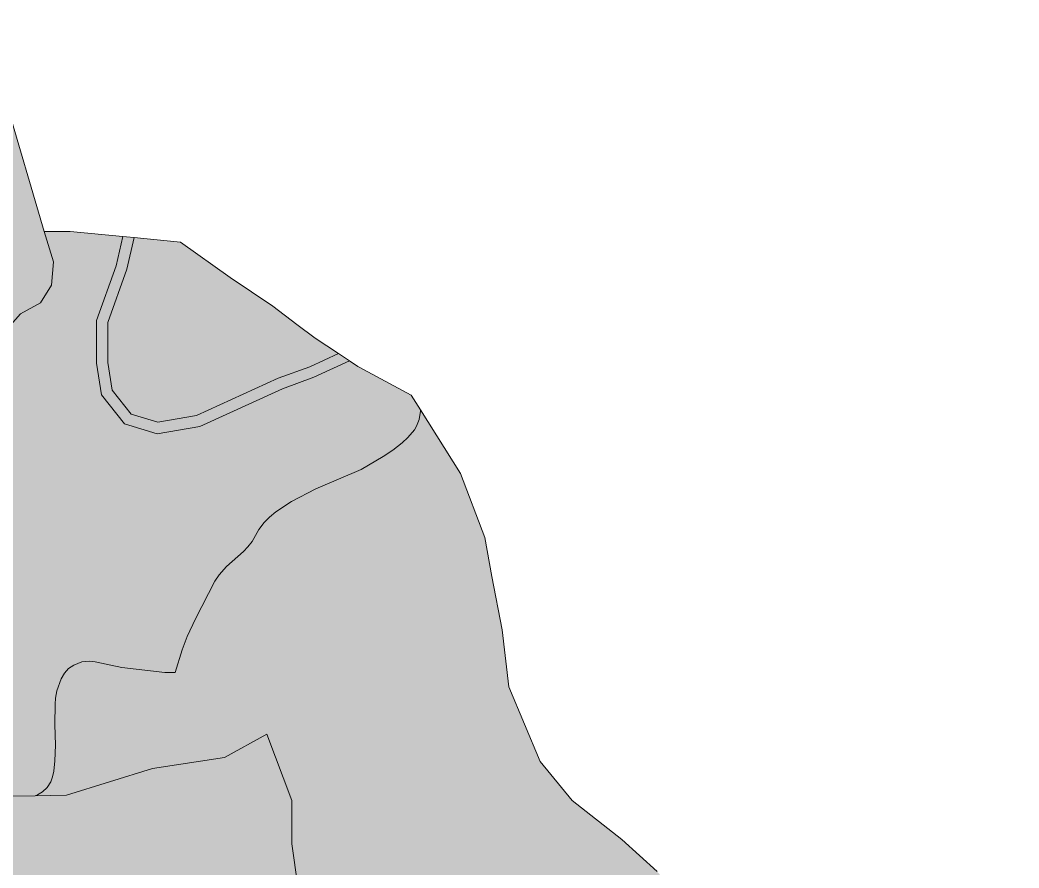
# Model space of a CAD drawing. Header units: metres. Extents: x 541853 to 549675, y 1832829 to 1845715.
# Drawn here: x 547863.1 to 548306, y 1843543.5 to 1843919.3 of the extents above; entities that cross this region are included whole.
import ezdxf

# ---------------------------------------------------------------- set-up
doc = ezdxf.new("R2010")
doc.units = ezdxf.units.M
doc.header["$MEASUREMENT"] = 0
doc.layers.add('1', color=7, linetype='Continuous', lineweight=0)

msp = doc.modelspace()

# ---------------------------------------------------------------- hatches: boundary and pattern name
at = {"layer": '1', "linetype": 'Continuous', "lineweight": 0}
for color, points in [(53, [(547836.42, 1843754.445), (547830.42, 1843756.185), (547827.63, 1843759.275), (547824.6, 1843762.635), (547823.04, 1843769.235), (547823.91, 1843777.14), (547828.08, 1843785.675), (547834.5, 1843792.545), (547841.01, 1843799.325), (547844.64, 1843808.475), (547842.15, 1843815.645), (547835.22, 1843823.49), (547824.3, 1843835.775), (547816.62, 1843854.585), (547811.46, 1843862.715), (547805.94, 1843865.28), (547797.66, 1843861.845), (547790.58, 1843853.085), (547782.54, 1843845.945), (547771.5, 1843841.445), (547759.47, 1843831.695), (547749.51, 1843820.445), (547735.47, 1843823.55), (547722.63, 1843830.48), (547707.39, 1843829.535), (547690.17, 1843824.855), (547678.56, 1843829.07), (547674.18, 1843843.665), (547675.92, 1843858.62), (547682.7, 1843867.62), (547695.93, 1843878.645), (547711.53, 1843888.335), (547725.75, 1843897.605), (547735.17, 1843907.745), (547742.82, 1843914.645), (547752.15, 1843917.435), (547764.06, 1843918.125), (547780.35, 1843919.28), (547795.02, 1843917.39), (547812.57, 1843912.665), (547829.85, 1843907.835), (547839.09, 1843903.695), (547843.65, 1843901.655), (547851.54, 1843893.915), (547856.73, 1843883.505), (547873.86, 1843825.605), (547877.88, 1843812.075), (547877.07, 1843801.71), (547872.18, 1843793.955), (547863.36, 1843789.02), (547854.33, 1843778.925), (547847.94, 1843763.565), (547846.11, 1843760.85), (547842.84, 1843755.975)]), (53, [(547780.59, 1843556.37), (547780.98, 1843562.025), (547781.52, 1843570.575), (547780.41, 1843573.26), (547787.1, 1843585.275), (547803.15, 1843607.295), (547809.06, 1843623.57), (547808.1, 1843653.645), (547808.97, 1843655.955), (547810.71, 1843658.82), (547814.04, 1843662.99), (547819.2, 1843668.48), (547822.83, 1843671.885), (547832.43, 1843678.92), (547834.23, 1843680.48), (547835.88, 1843682.235), (547837.68, 1843684.68), (547840.02, 1843689.48), (547843.29, 1843701.315), (547844.76, 1843705.125), (547847.37, 1843709.805), (547851.51, 1843715.205), (547853.52, 1843718.28), (547854.72, 1843721.025), (547855.95, 1843726.2), (547856.31, 1843730.655), (547855.8, 1843734.255), (547854.48, 1843737.42), (547850.97, 1843742.505), (547850.49, 1843743.855), (547850.25, 1843745.67), (547850.25, 1843749.645), (547850.73, 1843753.695), (547851.87, 1843758.3), (547853.91, 1843763.73), (547854.12, 1843764.615), (547853.94, 1843765.155), (547853.34, 1843765.23), (547852.23, 1843764.9), (547850.73, 1843764.15), (547846.11, 1843760.85), (547847.94, 1843763.565), (547854.33, 1843778.925), (547863.36, 1843789.02), (547872.18, 1843793.955), (547877.07, 1843801.71), (547877.88, 1843812.075), (547873.86, 1843825.605), (547884.18, 1843825.62), (547885.26, 1843825.62), (547908.72, 1843823.355), (547905.66, 1843810.305), (547897.05, 1843786.065), (547897.05, 1843767.21), (547899.21, 1843753.2), (547909.44, 1843740.285), (547923.96, 1843735.965), (547942.83, 1843739.205), (547979.43, 1843755.9), (547993.44, 1843760.985), (548009.13, 1843768.185), (548012.88, 1843765.68), (548013.42, 1843765.38), (548036.49, 1843753.065), (548040.6, 1843746.6), (548040.6, 1843745.925), (548040.03, 1843742.235), (548038.95, 1843739.355), (548037.99, 1843737.75), (548034.99, 1843734.255), (548032.47, 1843731.855), (548028.45, 1843728.735), (548024.07, 1843725.84), (548014.38, 1843720.17), (547994.28, 1843711.545), (547983.45, 1843705.965), (547976.46, 1843701.345), (547973.73, 1843699.035), (547971.33, 1843696.59), (547969.05, 1843693.455), (547965.96, 1843688.235), (547964.16, 1843685.85), (547962.18, 1843683.705), (547954.68, 1843677.135), (547951.32, 1843673.37), (547949.4, 1843670.565), (547940.91, 1843653.93), (547937.16, 1843646.055), (547934.94, 1843640.205), (547931.91, 1843630.155), (547927.23, 1843630.14), (547908.18, 1843632.345), (547896.39, 1843634.835), (547893.81, 1843635.195), (547890.51, 1843634.895), (547886.94, 1843633.47), (547884.63, 1843631.91), (547882.77, 1843629.855), (547881.36, 1843627.335), (547879.47, 1843621.98), (547878.87, 1843618.74), (547878.66, 1843616.055), (547878.51, 1843607.145), (547878.81, 1843597.92), (547878.51, 1843590.945), (547878.03, 1843586.43), (547877.52, 1843583.955), (547876.71, 1843581.675), (547875.18, 1843579.215), (547873.11, 1843577.31), (547870.89, 1843576.005), (547869.84, 1843575.57), (547849.62, 1843575.315), (547839.96, 1843575.195), (547790.46, 1843559.505)]), (252, [(547923.96, 1843735.965), (547909.44, 1843740.285), (547899.21, 1843753.2), (547897.05, 1843767.21), (547897.05, 1843786.065), (547905.66, 1843810.305), (547908.72, 1843823.355), (547910.28, 1843823.205), (547913.73, 1843822.875), (547910.46, 1843808.895), (547902.06, 1843785.21), (547902.06, 1843767.585), (547903.95, 1843755.27), (547912.38, 1843744.62), (547924.26, 1843741.095), (547941.33, 1843744.02), (547977.54, 1843760.535), (547991.52, 1843765.62), (548004.24, 1843771.455), (548009.13, 1843768.185), (547993.44, 1843760.985), (547979.43, 1843755.9), (547942.83, 1843739.205)]), (53, [(547924.26, 1843741.095), (547912.38, 1843744.62), (547903.95, 1843755.27), (547902.06, 1843767.585), (547902.06, 1843785.21), (547910.46, 1843808.895), (547913.73, 1843822.875), (547918.02, 1843822.455), (547934.25, 1843820.895), (547956.27, 1843805.115), (547975.14, 1843792.5), (547985.88, 1843784.415), (547994.01, 1843778.295), (548004.24, 1843771.455), (547991.52, 1843765.62), (547977.54, 1843760.535), (547941.33, 1843744.02)]), (53, [(548075.73, 1843301.265), (548074.2, 1843301.67), (548072.73, 1843302.57), (548071.89, 1843303.395), (548071.47, 1843304.505), (548071.53, 1843305.585), (548071.95, 1843306.665), (548077.86, 1843318.305), (548080.83, 1843323.3), (548084.55, 1843327.53), (548092.62, 1843333.635), (548095.95, 1843336.65), (548096.91, 1843338.285), (548097.24, 1843339.485), (548097.24, 1843340.64), (548096.82, 1843341.705), (548095.44, 1843343.28), (548094.3, 1843344.105), (548085.87, 1843348.815), (548081.28, 1843350.885), (548074.92, 1843352.94), (548070.6, 1843353.675), (548067, 1843353.705), (548062.71, 1843353.195), (548051.1, 1843350.915), (548047.74, 1843350.75), (548043.54, 1843351.035), (548038.38, 1843351.8), (548031.03, 1843353.735), (548025.99, 1843355.655), (548020.62, 1843358.505), (548015.79, 1843361.865), (548013.24, 1843364.49), (548011.41, 1843367.61), (548010.63, 1843370.49), (548010.6, 1843373.625), (548010.87, 1843375.215), (548011.53, 1843377.585), (548012.79, 1843380.615), (548014.65, 1843384.05), (548016.93, 1843387.125), (548018.25, 1843388.265), (548019.27, 1843388.475), (548018.04, 1843390.095), (548014.05, 1843397.715), (548012.55, 1843399.2), (548008.98, 1843401.57), (548007.45, 1843403.145), (548007.33, 1843403.895), (548008.17, 1843404.705), (548010, 1843405.845), (548017.65, 1843409.235), (548022.27, 1843411.56), (548025, 1843413.345), (548026.05, 1843414.425), (548027.43, 1843416.975), (548027.82, 1843419.12), (548027.58, 1843419.99), (548025.15, 1843423.485), (548024.58, 1843425.615), (548024.52, 1843426.965), (548024.67, 1843428.315), (548025.42, 1843430.625), (548027.22, 1843432.725), (548021.43, 1843433.595), (548020.59, 1843433.985), (548019.36, 1843435.185), (548013.33, 1843447.26), (548012.01, 1843453.515), (548011.44, 1843455), (548010.69, 1843455.915), (548010.24, 1843456.125), (548007.18, 1843456.38), (548005.86, 1843456.98), (548005.38, 1843457.49), (548001.6, 1843464.645), (548001.12, 1843466.76), (547999.02, 1843465.155), (547996.05, 1843463.895), (547992.3, 1843463.085), (547986.66, 1843462.305), (547982.52, 1843461.03), (547978.53, 1843458.765), (547976.16, 1843456.365), (547974.39, 1843455.195), (547972.59, 1843455), (547968.81, 1843456.17), (547967.46, 1843456.11), (547966.53, 1843455.795), (547964.82, 1843454.715), (547963.35, 1843453.125), (547962.69, 1843451.91), (547961.13, 1843447.44), (547960.23, 1843445.985), (547958.52, 1843444.395), (547954.89, 1843442.175), (547953.03, 1843441.545), (547947.24, 1843440.42), (547944, 1843439.265), (547942.14, 1843438.365), (547939.41, 1843436.55), (547938.21, 1843435.14), (547937.79, 1843433.175), (547937.88, 1843431.675), (547938.57, 1843429.17), (547939.44, 1843426.965), (547941.51, 1843423.14), (547944.96, 1843418.505), (547946.64, 1843416.825), (547945.62, 1843414.83), (547944.69, 1843413.795), (547943.49, 1843412.97), (547942.14, 1843412.505), (547940.85, 1843412.505), (547940.16, 1843412.76), (547939.59, 1843413.225), (547938.57, 1843414.71), (547936.77, 1843418.625), (547935.09, 1843421.52), (547933.02, 1843424.115), (547930.62, 1843426.245), (547929.57, 1843426.905), (547927.29, 1843427.715), (547925.46, 1843427.835), (547924.23, 1843427.655), (547921.8, 1843426.785), (547916.64, 1843424.07), (547910.76, 1843420.26), (547900.47, 1843412.61), (547897.29, 1843410.69), (547895.28, 1843409.775), (547891.98, 1843408.965), (547880.94, 1843426.455), (547996.92, 1843500.735), (547988.97, 1843516.785), (547983.54, 1843554.255), (547983.57, 1843573.38), (547972.56, 1843602.765), (547953.75, 1843592.475), (547921.77, 1843587.675), (547883.76, 1843575.735), (547869.84, 1843575.57), (547870.89, 1843576.005), (547873.11, 1843577.31), (547875.18, 1843579.215), (547876.71, 1843581.675), (547877.52, 1843583.955), (547878.03, 1843586.43), (547878.51, 1843590.945), (547878.81, 1843597.92), (547878.51, 1843607.145), (547878.66, 1843616.055), (547878.87, 1843618.74), (547879.47, 1843621.98), (547881.36, 1843627.335), (547882.77, 1843629.855), (547884.63, 1843631.91), (547886.94, 1843633.47), (547890.51, 1843634.895), (547893.81, 1843635.195), (547896.39, 1843634.835), (547908.18, 1843632.345), (547927.23, 1843630.14), (547931.91, 1843630.155), (547934.94, 1843640.205), (547937.16, 1843646.055), (547940.91, 1843653.93), (547949.4, 1843670.565), (547951.32, 1843673.37), (547954.68, 1843677.135), (547962.18, 1843683.705), (547964.16, 1843685.85), (547965.96, 1843688.235), (547969.05, 1843693.455), (547971.33, 1843696.59), (547973.73, 1843699.035), (547976.46, 1843701.345), (547983.45, 1843705.965), (547994.28, 1843711.545), (548014.38, 1843720.17), (548024.07, 1843725.84), (548028.45, 1843728.735), (548032.47, 1843731.855), (548034.99, 1843734.255), (548037.99, 1843737.75), (548038.95, 1843739.355), (548040.03, 1843742.235), (548040.6, 1843745.925), (548040.6, 1843746.6), (548058.36, 1843718.4), (548069.19, 1843690.005), (548072.25, 1843672.665), (548076.81, 1843649.025), (548079.78, 1843623.795), (548093.76, 1843590.705), (548107.86, 1843573.395), (548129.88, 1843556.1), (548145.57, 1843541.94), (548164.38, 1843521.48), (548198.97, 1843494.765), (548228.91, 1843479.105), (548249.37, 1843464.99), (548266.68, 1843455.555), (548282.43, 1843444.59), (548298.9, 1843431.255), (548305.14, 1843413.945), (548306.04, 1843408.23), (548305.41, 1843407.915), (548281.44, 1843397.835), (548270.97, 1843393.08), (548265.36, 1843387.365), (548262.45, 1843380.03), (548262.99, 1843372.695), (548265.27, 1843364.55), (548275.32, 1843343.325), (548278.29, 1843334.25), (548273.76, 1843324.815), (548263.77, 1843322.685), (548200.62, 1843309.335), (548200.32, 1843310.205), (548198.61, 1843313.94), (548195.19, 1843319.205), (548193.39, 1843321.335), (548190.06, 1843324.605), (548185.83, 1843328.01), (548183.01, 1843329.81), (548180.85, 1843330.83), (548175.18, 1843332.345), (548168.94, 1843333.035), (548165.67, 1843332.9), (548160.78, 1843331.865), (548156.52, 1843330.32), (548151.57, 1843327.86), (548148.21, 1843327.035), (548146.83, 1843327.215), (548146.14, 1843327.755), (548145.15, 1843332.015), (548144.22, 1843332.795), (548143.65, 1843332.945), (548141.52, 1843332.72), (548138.37, 1843331.445), (548135.52, 1843329.54), (548122.32, 1843318.995), (548118.42, 1843316.445), (548114.34, 1843314.645), (548100.9, 1843309.965), (548090.85, 1843304.85), (548086.32, 1843302.795), (548081.34, 1843301.595), (548078.58, 1843301.265), (548078.55, 1843301.265)]), (252, [(547759.38, 1843369.365), (547755.48, 1843369.425), (547747.53, 1843370.22), (547738.11, 1843371.945), (547725.78, 1843374.78), (547722.27, 1843375.11), (547720.86, 1843374.855), (547719.81, 1843375.47), (547718.49, 1843377.435), (547717.41, 1843380.525), (547717.08, 1843383.54), (547717.62, 1843387.635), (547721.01, 1843396.755), (547721.73, 1843399.335), (547721.79, 1843401.24), (547721.46, 1843403.16), (547720.41, 1843405.635), (547719.3, 1843407.42), (547706.34, 1843426.035), (547702.59, 1843430.22), (547700.16, 1843432.035), (547698.27, 1843432.725), (547700.22, 1843434), (547753.89, 1843486.665), (547779.15, 1843534.035), (547780.59, 1843556.37), (547790.46, 1843559.505), (547839.96, 1843575.195), (547849.62, 1843575.315), (547869.84, 1843575.57), (547883.76, 1843575.735), (547921.77, 1843587.675), (547953.75, 1843592.475), (547972.56, 1843602.765), (547983.57, 1843573.38), (547983.54, 1843554.255), (547988.97, 1843516.785), (547996.92, 1843500.735), (547880.94, 1843426.455), (547891.98, 1843408.965), (547891.08, 1843408.725), (547888.38, 1843408.635), (547887.06, 1843408.86), (547884.6, 1843409.79), (547881.75, 1843411.62), (547877.43, 1843416.12), (547872.39, 1843422.33), (547868.85, 1843425.48), (547865.04, 1843427.835), (547850.01, 1843435.23), (547849.23, 1843435.755), (547849.08, 1843436.115), (547847.31, 1843437.315), (547844.91, 1843438.305), (547842.51, 1843438.845), (547840.5, 1843438.965), (547837.74, 1843438.605), (547836.39, 1843438.155), (547835.1, 1843437.525), (547832.79, 1843435.785), (547830.93, 1843433.49), (547829.73, 1843430.775), (547829.22, 1843428.615), (547828.2, 1843417.845), (547827.51, 1843413.525), (547826.7, 1843410.45), (547826.01, 1843408.815), (547824.57, 1843406.385), (547820.97, 1843401.84), (547816.56, 1843397.925), (547806.21, 1843390.35), (547799.58, 1843386.255), (547793.55, 1843381.995), (547780.56, 1843375.005), (547774.74, 1843372.47), (547770.33, 1843371.09), (547766.31, 1843370.175)])]:
    msp.add_hatch(color=color, dxfattribs=at).paths.add_polyline_path(points)

# ---------------------------------------------------------------- linework, layer by layer
at = {"layer": '1', "color": 7, "linetype": 'Continuous', "lineweight": 0, "flags": 128}
for points in [[(547856.73, 1843883.505), (547873.86, 1843825.605), (547877.88, 1843812.075), (547877.07, 1843801.71), (547872.18, 1843793.955), (547863.36, 1843789.02), (547854.33, 1843778.925)], [(547854.33, 1843778.925), (547863.36, 1843789.02), (547872.18, 1843793.955), (547877.07, 1843801.71), (547877.88, 1843812.075), (547873.86, 1843825.605), (547884.18, 1843825.62), (547885.26, 1843825.62), (547908.72, 1843823.355), (547905.66, 1843810.305), (547897.05, 1843786.065), (547897.05, 1843767.21), (547899.21, 1843753.2), (547909.44, 1843740.285), (547923.96, 1843735.965), (547942.83, 1843739.205), (547979.43, 1843755.9), (547993.44, 1843760.985), (548009.13, 1843768.185), (548012.88, 1843765.68), (548013.42, 1843765.38), (548036.49, 1843753.065), (548040.6, 1843746.6), (548040.6, 1843745.925), (548040.03, 1843742.235), (548038.95, 1843739.355), (548037.99, 1843737.75), (548034.99, 1843734.255), (548032.47, 1843731.855), (548028.45, 1843728.735), (548024.07, 1843725.84), (548014.38, 1843720.17), (547994.28, 1843711.545), (547983.45, 1843705.965), (547976.46, 1843701.345), (547973.73, 1843699.035), (547971.33, 1843696.59), (547969.05, 1843693.455), (547965.96, 1843688.235), (547964.16, 1843685.85), (547962.18, 1843683.705), (547954.68, 1843677.135), (547951.32, 1843673.37), (547949.4, 1843670.565), (547940.91, 1843653.93), (547937.16, 1843646.055), (547934.94, 1843640.205), (547931.91, 1843630.155), (547927.23, 1843630.14), (547908.18, 1843632.345), (547896.39, 1843634.835), (547893.81, 1843635.195), (547890.51, 1843634.895), (547886.94, 1843633.47), (547884.63, 1843631.91), (547882.77, 1843629.855), (547881.36, 1843627.335), (547879.47, 1843621.98), (547878.87, 1843618.74), (547878.66, 1843616.055), (547878.51, 1843607.145), (547878.81, 1843597.92), (547878.51, 1843590.945), (547878.03, 1843586.43), (547877.52, 1843583.955), (547876.71, 1843581.675), (547875.18, 1843579.215), (547873.11, 1843577.31), (547870.89, 1843576.005), (547869.84, 1843575.57), (547849.62, 1843575.315)], [(547988.97, 1843516.785), (547983.54, 1843554.255), (547983.57, 1843573.38), (547972.56, 1843602.765), (547953.75, 1843592.475), (547921.77, 1843587.675), (547883.76, 1843575.735), (547869.84, 1843575.57), (547869.84, 1843575.57), (547870.89, 1843576.005), (547873.11, 1843577.31), (547875.18, 1843579.215), (547876.71, 1843581.675), (547877.52, 1843583.955), (547878.03, 1843586.43), (547878.51, 1843590.945), (547878.81, 1843597.92), (547878.51, 1843607.145), (547878.66, 1843616.055), (547878.87, 1843618.74), (547879.47, 1843621.98), (547881.36, 1843627.335), (547882.77, 1843629.855), (547884.63, 1843631.91), (547886.94, 1843633.47), (547890.51, 1843634.895), (547893.81, 1843635.195), (547896.39, 1843634.835), (547908.18, 1843632.345), (547927.23, 1843630.14), (547931.91, 1843630.155), (547934.94, 1843640.205), (547937.16, 1843646.055), (547940.91, 1843653.93), (547949.4, 1843670.565), (547951.32, 1843673.37), (547954.68, 1843677.135), (547962.18, 1843683.705), (547964.16, 1843685.85), (547965.96, 1843688.235), (547969.05, 1843693.455), (547971.33, 1843696.59), (547973.73, 1843699.035), (547976.46, 1843701.345), (547983.45, 1843705.965), (547994.28, 1843711.545), (548014.38, 1843720.17), (548024.07, 1843725.84), (548028.45, 1843728.735), (548032.47, 1843731.855), (548034.99, 1843734.255), (548037.99, 1843737.75), (548038.95, 1843739.355), (548040.03, 1843742.235), (548040.6, 1843745.925), (548040.6, 1843746.6), (548058.36, 1843718.4), (548069.19, 1843690.005), (548072.25, 1843672.665), (548076.81, 1843649.025), (548079.78, 1843623.795), (548093.76, 1843590.705), (548107.86, 1843573.395), (548129.88, 1843556.1), (548145.57, 1843541.94)], [(547779.15, 1843534.035), (547780.59, 1843556.37), (547790.46, 1843559.505), (547839.96, 1843575.195), (547849.62, 1843575.315), (547869.84, 1843575.57), (547883.76, 1843575.735), (547921.77, 1843587.675), (547953.75, 1843592.475), (547972.56, 1843602.765), (547983.57, 1843573.38), (547983.54, 1843554.255), (547988.97, 1843516.785)]]:
    msp.add_lwpolyline(points, dxfattribs=at)
for points in [[(547908.72, 1843823.355), (547910.28, 1843823.205), (547913.73, 1843822.875), (547910.46, 1843808.895), (547902.06, 1843785.21), (547902.06, 1843767.585), (547903.95, 1843755.27), (547912.38, 1843744.62), (547924.26, 1843741.095), (547941.33, 1843744.02), (547977.54, 1843760.535), (547991.52, 1843765.62), (548004.24, 1843771.455), (548009.13, 1843768.185), (547993.44, 1843760.985), (547979.43, 1843755.9), (547942.83, 1843739.205), (547923.96, 1843735.965), (547909.44, 1843740.285), (547899.21, 1843753.2), (547897.05, 1843767.21), (547897.05, 1843786.065), (547905.66, 1843810.305), (547908.72, 1843823.355)], [(547913.73, 1843822.875), (547918.02, 1843822.455), (547934.25, 1843820.895), (547956.27, 1843805.115), (547975.14, 1843792.5), (547985.88, 1843784.415), (547994.01, 1843778.295), (548004.24, 1843771.455), (547991.52, 1843765.62), (547977.54, 1843760.535), (547941.33, 1843744.02), (547924.26, 1843741.095), (547912.38, 1843744.62), (547903.95, 1843755.27), (547902.06, 1843767.585), (547902.06, 1843785.21), (547910.46, 1843808.895), (547913.73, 1843822.875)]]:
    msp.add_lwpolyline(points, close=True, dxfattribs=at)

doc.saveas('drawing.dxf')
